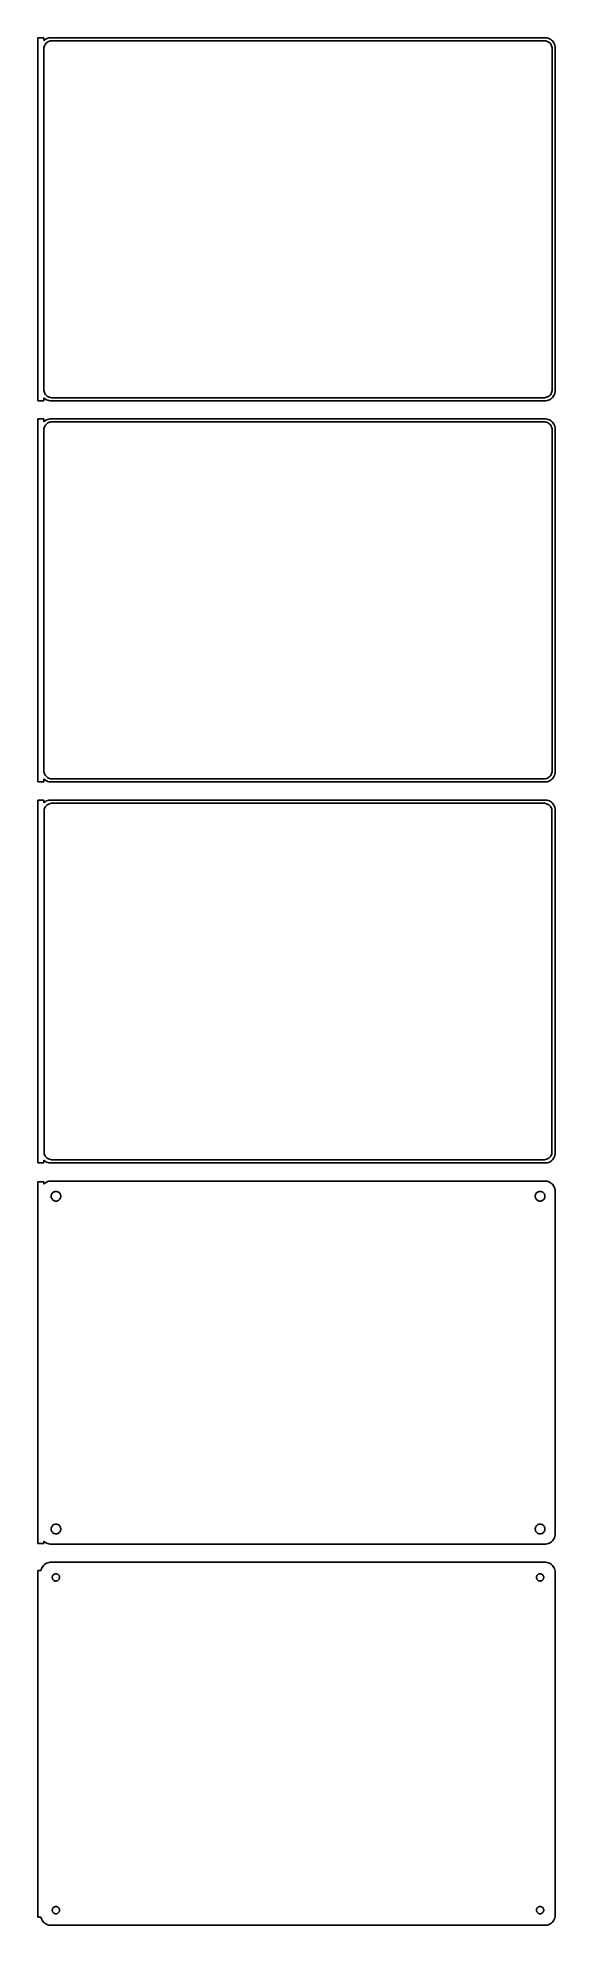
# Model space of a CAD drawing. Header units: metres. Extents: x -129 to 128, y 666 to 1602.
import ezdxf

# ---------------------------------------------------------------- set-up
doc = ezdxf.new("R2010")
doc.units = ezdxf.units.M

msp = doc.modelspace()

# ---------------------------------------------------------------- linework, layer by layer
for p, q in [((-126, 1601.99), (-129, 1601.99)), ((-129, 1601.99), (-129, 1422.01)), ((-126, 1600.56), (-126, 1601.99)), ((-125.687, 1600.85), (-126, 1600.56)), ((-125.179, 1601.22), (-125.687, 1600.85)), ((-124.629, 1601.52), (-125.179, 1601.22)), ((-124.045, 1601.76), (-124.629, 1601.52)), ((-123.437, 1601.91), (-124.045, 1601.76)), ((-122.814, 1601.99), (-123.437, 1601.91)), ((122.814, 1601.99), (-122.814, 1601.99)), ((123.437, 1601.91), (122.814, 1601.99)), ((124.045, 1601.76), (123.437, 1601.91)), ((124.629, 1601.52), (124.045, 1601.76)), ((125.179, 1601.22), (124.629, 1601.52)), ((125.687, 1600.85), (125.179, 1601.22)), ((126.145, 1600.42), (125.687, 1600.85)), ((-126, 1596.5), (-125.968, 1597)), ((-126, 1427.5), (-126, 1596.5)), ((-125.968, 1597), (-125.874, 1597.49)), ((-125.874, 1597.49), (-125.719, 1597.97)), ((-125.719, 1597.97), (-125.505, 1598.43)), ((-125.505, 1598.43), (-125.236, 1598.85)), ((-125.236, 1598.85), (-124.916, 1599.24)), ((-124.916, 1599.24), (-124.55, 1599.58)), ((-124.55, 1599.58), (-124.143, 1599.88)), ((-124.143, 1599.88), (-123.703, 1600.12)), ((-123.703, 1600.12), (-123.236, 1600.3)), ((-123.236, 1600.3), (-122.75, 1600.43)), ((-122.75, 1600.43), (-122.251, 1600.49)), ((-122.251, 1600.49), (122.251, 1600.49)), ((122.251, 1600.49), (122.75, 1600.43)), ((122.75, 1600.43), (123.236, 1600.3)), ((123.236, 1600.3), (123.703, 1600.12)), ((123.703, 1600.12), (124.143, 1599.88)), ((124.143, 1599.88), (124.55, 1599.58)), ((124.55, 1599.58), (124.916, 1599.24)), ((124.916, 1599.24), (125.236, 1598.85)), ((125.236, 1598.85), (125.505, 1598.43)), ((125.505, 1598.43), (125.719, 1597.97)), ((125.719, 1597.97), (125.874, 1597.49)), ((125.874, 1597.49), (125.968, 1597)), ((125.968, 1597), (126, 1596.5)), ((126, 1596.5), (126, 1427.5)), ((126.545, 1599.94), (126.145, 1600.42)), ((126.882, 1599.41), (126.545, 1599.94)), ((127.149, 1598.84), (126.882, 1599.41)), ((127.343, 1598.24), (127.149, 1598.84)), ((127.461, 1597.63), (127.343, 1598.24)), ((127.5, 1597), (127.461, 1597.63)), ((127.5, 1427), (127.5, 1597)), ((-125.968, 1427), (-126, 1427.5)), ((-126, 1423.44), (-125.687, 1423.15)), ((-126, 1422.01), (-126, 1423.44)), ((-125.874, 1426.51), (-125.968, 1427)), ((-125.719, 1426.03), (-125.874, 1426.51)), ((-125.505, 1425.57), (-125.719, 1426.03)), ((-125.687, 1423.15), (-125.179, 1422.78)), ((-125.236, 1425.15), (-125.505, 1425.57)), ((-124.916, 1424.76), (-125.236, 1425.15)), ((-125.179, 1422.78), (-124.629, 1422.48)), ((-124.55, 1424.42), (-124.916, 1424.76)), ((-124.143, 1424.12), (-124.55, 1424.42)), ((-123.703, 1423.88), (-124.143, 1424.12)), ((-123.236, 1423.7), (-123.703, 1423.88)), ((-122.75, 1423.57), (-123.236, 1423.7)), ((-122.251, 1423.51), (-122.75, 1423.57)), ((122.251, 1423.51), (-122.251, 1423.51)), ((122.75, 1423.57), (122.251, 1423.51)), ((123.236, 1423.7), (122.75, 1423.57)), ((123.703, 1423.88), (123.236, 1423.7)), ((124.143, 1424.12), (123.703, 1423.88)), ((124.55, 1424.42), (124.143, 1424.12)), ((124.916, 1424.76), (124.55, 1424.42)), ((124.629, 1422.48), (125.179, 1422.78)), ((125.236, 1425.15), (124.916, 1424.76)), ((125.179, 1422.78), (125.687, 1423.15)), ((125.505, 1425.57), (125.236, 1425.15)), ((125.719, 1426.03), (125.505, 1425.57)), ((125.687, 1423.15), (126.145, 1423.58)), ((125.874, 1426.51), (125.719, 1426.03)), ((125.968, 1427), (125.874, 1426.51)), ((126, 1427.5), (125.968, 1427)), ((126.145, 1423.58), (126.545, 1424.06)), ((126.545, 1424.06), (126.882, 1424.59)), ((126.882, 1424.59), (127.149, 1425.16)), ((127.149, 1425.16), (127.343, 1425.76)), ((127.343, 1425.76), (127.461, 1426.37)), ((127.461, 1426.37), (127.5, 1427)), ((-129, 1422.01), (-126, 1422.01)), ((-124.629, 1422.48), (-124.045, 1422.24)), ((-124.045, 1422.24), (-123.437, 1422.09)), ((-123.437, 1422.09), (-122.814, 1422.01)), ((-122.814, 1422.01), (122.814, 1422.01)), ((122.814, 1422.01), (123.437, 1422.09)), ((123.437, 1422.09), (124.045, 1422.24)), ((124.045, 1422.24), (124.629, 1422.48)), ((-126, 1412.99), (-129, 1412.99)), ((-129, 1412.99), (-129, 1233.01)), ((-126, 1411.56), (-126, 1412.99)), ((-125.687, 1411.85), (-126, 1411.56)), ((-126, 1407.5), (-125.968, 1408)), ((-126, 1238.5), (-126, 1407.5)), ((-125.968, 1408), (-125.874, 1408.49)), ((-125.874, 1408.49), (-125.719, 1408.97)), ((-125.719, 1408.97), (-125.505, 1409.43)), ((-125.179, 1412.22), (-125.687, 1411.85)), ((-125.505, 1409.43), (-125.236, 1409.85)), ((-125.236, 1409.85), (-124.916, 1410.24)), ((-124.629, 1412.52), (-125.179, 1412.22)), ((-124.916, 1410.24), (-124.55, 1410.58)), ((-124.045, 1412.76), (-124.629, 1412.52)), ((-124.55, 1410.58), (-124.143, 1410.88)), ((-124.143, 1410.88), (-123.703, 1411.12)), ((-123.437, 1412.91), (-124.045, 1412.76)), ((-123.703, 1411.12), (-123.236, 1411.3)), ((-122.814, 1412.99), (-123.437, 1412.91)), ((-123.236, 1411.3), (-122.75, 1411.43)), ((122.814, 1412.99), (-122.814, 1412.99)), ((-122.75, 1411.43), (-122.251, 1411.49)), ((-122.251, 1411.49), (122.251, 1411.49)), ((122.251, 1411.49), (122.75, 1411.43)), ((122.75, 1411.43), (123.236, 1411.3)), ((123.437, 1412.91), (122.814, 1412.99)), ((123.236, 1411.3), (123.703, 1411.12)), ((124.045, 1412.76), (123.437, 1412.91)), ((123.703, 1411.12), (124.143, 1410.88)), ((124.629, 1412.52), (124.045, 1412.76)), ((124.143, 1410.88), (124.55, 1410.58)), ((124.55, 1410.58), (124.916, 1410.24)), ((125.179, 1412.22), (124.629, 1412.52)), ((124.916, 1410.24), (125.236, 1409.85)), ((125.687, 1411.85), (125.179, 1412.22)), ((125.236, 1409.85), (125.505, 1409.43)), ((125.505, 1409.43), (125.719, 1408.97)), ((126.145, 1411.42), (125.687, 1411.85)), ((125.719, 1408.97), (125.874, 1408.49)), ((125.874, 1408.49), (125.968, 1408)), ((125.968, 1408), (126, 1407.5)), ((126, 1407.5), (126, 1238.5)), ((126.545, 1410.94), (126.145, 1411.42)), ((126.882, 1410.41), (126.545, 1410.94)), ((127.149, 1409.84), (126.882, 1410.41)), ((127.343, 1409.24), (127.149, 1409.84)), ((127.461, 1408.63), (127.343, 1409.24)), ((127.5, 1408), (127.461, 1408.63)), ((127.5, 1238), (127.5, 1408)), ((-125.968, 1238), (-126, 1238.5)), ((-125.874, 1237.51), (-125.968, 1238)), ((-125.719, 1237.03), (-125.874, 1237.51)), ((-125.505, 1236.57), (-125.719, 1237.03)), ((-125.236, 1236.15), (-125.505, 1236.57)), ((-124.916, 1235.76), (-125.236, 1236.15)), ((-124.55, 1235.42), (-124.916, 1235.76)), ((124.916, 1235.76), (124.55, 1235.42)), ((125.236, 1236.15), (124.916, 1235.76)), ((125.505, 1236.57), (125.236, 1236.15)), ((125.719, 1237.03), (125.505, 1236.57)), ((125.874, 1237.51), (125.719, 1237.03)), ((125.968, 1238), (125.874, 1237.51)), ((126, 1238.5), (125.968, 1238)), ((126.545, 1235.06), (126.882, 1235.59)), ((126.882, 1235.59), (127.149, 1236.16)), ((127.149, 1236.16), (127.343, 1236.76)), ((127.343, 1236.76), (127.461, 1237.37)), ((127.461, 1237.37), (127.5, 1238)), ((-129, 1233.01), (-126, 1233.01)), ((-126, 1234.44), (-125.687, 1234.15)), ((-126, 1233.01), (-126, 1234.44)), ((-125.687, 1234.15), (-125.179, 1233.78)), ((-125.179, 1233.78), (-124.629, 1233.48)), ((-124.629, 1233.48), (-124.045, 1233.24)), ((-124.143, 1235.12), (-124.55, 1235.42)), ((-123.703, 1234.88), (-124.143, 1235.12)), ((-124.045, 1233.24), (-123.437, 1233.09)), ((-123.236, 1234.7), (-123.703, 1234.88)), ((-123.437, 1233.09), (-122.814, 1233.01)), ((-122.75, 1234.57), (-123.236, 1234.7)), ((-122.814, 1233.01), (122.814, 1233.01)), ((-122.251, 1234.51), (-122.75, 1234.57)), ((122.251, 1234.51), (-122.251, 1234.51)), ((122.75, 1234.57), (122.251, 1234.51)), ((123.236, 1234.7), (122.75, 1234.57)), ((122.814, 1233.01), (123.437, 1233.09)), ((123.703, 1234.88), (123.236, 1234.7)), ((123.437, 1233.09), (124.045, 1233.24)), ((124.143, 1235.12), (123.703, 1234.88)), ((124.045, 1233.24), (124.629, 1233.48)), ((124.55, 1235.42), (124.143, 1235.12)), ((124.629, 1233.48), (125.179, 1233.78)), ((125.179, 1233.78), (125.687, 1234.15)), ((125.687, 1234.15), (126.145, 1234.58)), ((126.145, 1234.58), (126.545, 1235.06)), ((-126, 1223.99), (-129, 1223.99)), ((-129, 1223.99), (-129, 1044.01)), ((-126, 1222.56), (-126, 1223.99)), ((-125.687, 1222.85), (-126, 1222.56)), ((-125.873, 1218.5), (-125.842, 1218.99)), ((-125.873, 1049.5), (-125.873, 1218.5)), ((-125.842, 1218.99), (-125.751, 1219.46)), ((-125.751, 1219.46), (-125.601, 1219.93)), ((-125.179, 1223.22), (-125.687, 1222.85)), ((-125.601, 1219.93), (-125.394, 1220.37)), ((-125.394, 1220.37), (-125.133, 1220.78)), ((-124.629, 1223.52), (-125.179, 1223.22)), ((-125.133, 1220.78), (-124.823, 1221.15)), ((-124.823, 1221.15), (-124.469, 1221.48)), ((-124.045, 1223.76), (-124.629, 1223.52)), ((-124.469, 1221.48), (-124.075, 1221.77)), ((-124.075, 1221.77), (-123.649, 1222)), ((-123.437, 1223.91), (-124.045, 1223.76)), ((-123.649, 1222), (-123.197, 1222.18)), ((-122.814, 1223.99), (-123.437, 1223.91)), ((-123.197, 1222.18), (-122.726, 1222.3)), ((122.814, 1223.99), (-122.814, 1223.99)), ((-122.726, 1222.3), (-122.243, 1222.36)), ((-122.243, 1222.36), (122.243, 1222.36)), ((122.243, 1222.36), (122.726, 1222.3)), ((122.726, 1222.3), (123.197, 1222.18)), ((123.437, 1223.91), (122.814, 1223.99)), ((123.197, 1222.18), (123.649, 1222)), ((124.045, 1223.76), (123.437, 1223.91)), ((123.649, 1222), (124.075, 1221.77)), ((124.629, 1223.52), (124.045, 1223.76)), ((124.075, 1221.77), (124.469, 1221.48)), ((124.469, 1221.48), (124.823, 1221.15)), ((125.179, 1223.22), (124.629, 1223.52)), ((124.823, 1221.15), (125.133, 1220.78)), ((125.133, 1220.78), (125.394, 1220.37)), ((125.687, 1222.85), (125.179, 1223.22)), ((125.394, 1220.37), (125.601, 1219.93)), ((125.601, 1219.93), (125.751, 1219.46)), ((126.145, 1222.42), (125.687, 1222.85)), ((125.751, 1219.46), (125.842, 1218.99)), ((125.842, 1218.99), (125.873, 1218.5)), ((125.873, 1218.5), (125.873, 1049.5)), ((126.545, 1221.94), (126.145, 1222.42)), ((126.882, 1221.41), (126.545, 1221.94)), ((127.149, 1220.84), (126.882, 1221.41)), ((127.343, 1220.24), (127.149, 1220.84)), ((127.461, 1219.63), (127.343, 1220.24)), ((127.5, 1219), (127.461, 1219.63)), ((127.5, 1049), (127.5, 1219)), ((-125.842, 1049.01), (-125.873, 1049.5)), ((-125.751, 1048.54), (-125.842, 1049.01)), ((-125.601, 1048.07), (-125.751, 1048.54)), ((125.751, 1048.54), (125.601, 1048.07)), ((125.842, 1049.01), (125.751, 1048.54)), ((125.873, 1049.5), (125.842, 1049.01)), ((127.343, 1047.76), (127.461, 1048.37)), ((127.461, 1048.37), (127.5, 1049)), ((-129, 1044.01), (-126, 1044.01)), ((-126, 1045.44), (-125.687, 1045.15)), ((-126, 1044.01), (-126, 1045.44)), ((-125.687, 1045.15), (-125.179, 1044.78)), ((-125.394, 1047.63), (-125.601, 1048.07)), ((-125.133, 1047.22), (-125.394, 1047.63)), ((-125.179, 1044.78), (-124.629, 1044.48)), ((-124.823, 1046.85), (-125.133, 1047.22)), ((-124.469, 1046.52), (-124.823, 1046.85)), ((-124.629, 1044.48), (-124.045, 1044.24)), ((-124.075, 1046.23), (-124.469, 1046.52)), ((-123.649, 1046), (-124.075, 1046.23)), ((-124.045, 1044.24), (-123.437, 1044.09)), ((-123.197, 1045.82), (-123.649, 1046)), ((-123.437, 1044.09), (-122.814, 1044.01)), ((-122.726, 1045.7), (-123.197, 1045.82)), ((-122.814, 1044.01), (122.814, 1044.01)), ((-122.243, 1045.64), (-122.726, 1045.7)), ((122.243, 1045.64), (-122.243, 1045.64)), ((122.726, 1045.7), (122.243, 1045.64)), ((123.197, 1045.82), (122.726, 1045.7)), ((122.814, 1044.01), (123.437, 1044.09)), ((123.649, 1046), (123.197, 1045.82)), ((123.437, 1044.09), (124.045, 1044.24)), ((124.075, 1046.23), (123.649, 1046)), ((124.045, 1044.24), (124.629, 1044.48)), ((124.469, 1046.52), (124.075, 1046.23)), ((124.823, 1046.85), (124.469, 1046.52)), ((124.629, 1044.48), (125.179, 1044.78)), ((125.133, 1047.22), (124.823, 1046.85)), ((125.394, 1047.63), (125.133, 1047.22)), ((125.179, 1044.78), (125.687, 1045.15)), ((125.601, 1048.07), (125.394, 1047.63)), ((125.687, 1045.15), (126.145, 1045.58)), ((126.145, 1045.58), (126.545, 1046.06)), ((126.545, 1046.06), (126.882, 1046.59)), ((126.882, 1046.59), (127.149, 1047.16)), ((127.149, 1047.16), (127.343, 1047.76)), ((-126, 1034.61), (-129, 1034.61)), ((-129, 1034.61), (-129, 855.385)), ((-126, 1033.56), (-126, 1034.61)), ((-125.687, 1033.85), (-126, 1033.56)), ((-125.179, 1034.22), (-125.687, 1033.85)), ((-124.629, 1034.52), (-125.179, 1034.22)), ((-124.045, 1034.76), (-124.629, 1034.52)), ((-123.437, 1034.91), (-124.045, 1034.76)), ((-122.814, 1034.99), (-123.437, 1034.91)), ((122.814, 1034.99), (-122.814, 1034.99)), ((-121.286, 1029.53), (-121.022, 1029.67)), ((-121.022, 1029.67), (-120.742, 1029.78)), ((-120.742, 1029.78), (-120.45, 1029.86)), ((-120.45, 1029.86), (-120.151, 1029.9)), ((-120.151, 1029.9), (-119.849, 1029.9)), ((-119.849, 1029.9), (-119.55, 1029.86)), ((-119.55, 1029.86), (-119.258, 1029.78)), ((-119.258, 1029.78), (-118.978, 1029.67)), ((-118.978, 1029.67), (-118.714, 1029.53)), ((118.714, 1029.53), (118.978, 1029.67)), ((118.978, 1029.67), (119.258, 1029.78)), ((119.258, 1029.78), (119.55, 1029.86)), ((119.55, 1029.86), (119.849, 1029.9)), ((119.849, 1029.9), (120.151, 1029.9)), ((120.151, 1029.9), (120.45, 1029.86)), ((120.45, 1029.86), (120.742, 1029.78)), ((120.742, 1029.78), (121.022, 1029.67)), ((121.022, 1029.67), (121.286, 1029.53)), ((123.437, 1034.91), (122.814, 1034.99)), ((124.045, 1034.76), (123.437, 1034.91)), ((124.629, 1034.52), (124.045, 1034.76)), ((125.179, 1034.22), (124.629, 1034.52)), ((125.687, 1033.85), (125.179, 1034.22)), ((126.145, 1033.42), (125.687, 1033.85)), ((126.545, 1032.94), (126.145, 1033.42)), ((126.882, 1032.41), (126.545, 1032.94)), ((127.149, 1031.84), (126.882, 1032.41)), ((127.343, 1031.24), (127.149, 1031.84)), ((127.461, 1030.63), (127.343, 1031.24)), ((127.5, 1030), (127.461, 1030.63)), ((127.5, 860), (127.5, 1030)), ((-122.4, 1027.5), (-122.381, 1027.8)), ((-122.381, 1027.2), (-122.4, 1027.5)), ((-122.381, 1027.8), (-122.325, 1028.1)), ((-122.325, 1026.9), (-122.381, 1027.2)), ((-122.325, 1028.1), (-122.231, 1028.38)), ((-122.231, 1026.62), (-122.325, 1026.9)), ((-122.231, 1028.38), (-122.103, 1028.66)), ((-122.103, 1026.34), (-122.231, 1026.62)), ((-122.103, 1028.66), (-121.942, 1028.91)), ((-121.942, 1026.09), (-122.103, 1026.34)), ((-121.942, 1028.91), (-121.75, 1029.14)), ((-121.75, 1025.86), (-121.942, 1026.09)), ((-121.75, 1029.14), (-121.53, 1029.35)), ((-121.53, 1025.65), (-121.75, 1025.86)), ((-121.53, 1029.35), (-121.286, 1029.53)), ((-121.286, 1025.47), (-121.53, 1025.65)), ((-121.022, 1025.33), (-121.286, 1025.47)), ((-120.742, 1025.22), (-121.022, 1025.33)), ((-120.45, 1025.14), (-120.742, 1025.22)), ((-120.151, 1025.1), (-120.45, 1025.14)), ((-119.849, 1025.1), (-120.151, 1025.1)), ((-119.55, 1025.14), (-119.849, 1025.1)), ((-119.258, 1025.22), (-119.55, 1025.14)), ((-118.978, 1025.33), (-119.258, 1025.22)), ((-118.714, 1025.47), (-118.978, 1025.33)), ((-118.714, 1029.53), (-118.47, 1029.35)), ((-118.47, 1025.65), (-118.714, 1025.47)), ((-118.47, 1029.35), (-118.25, 1029.14)), ((-118.25, 1025.86), (-118.47, 1025.65)), ((-118.25, 1029.14), (-118.058, 1028.91)), ((-118.058, 1026.09), (-118.25, 1025.86)), ((-118.058, 1028.91), (-117.897, 1028.66)), ((-117.897, 1026.34), (-118.058, 1026.09)), ((-117.897, 1028.66), (-117.769, 1028.38)), ((-117.769, 1026.62), (-117.897, 1026.34)), ((-117.769, 1028.38), (-117.675, 1028.1)), ((-117.675, 1026.9), (-117.769, 1026.62)), ((-117.675, 1028.1), (-117.619, 1027.8)), ((-117.619, 1027.2), (-117.675, 1026.9)), ((-117.619, 1027.8), (-117.6, 1027.5)), ((-117.6, 1027.5), (-117.619, 1027.2)), ((117.6, 1027.5), (117.619, 1027.8)), ((117.619, 1027.2), (117.6, 1027.5)), ((117.619, 1027.8), (117.675, 1028.1)), ((117.675, 1026.9), (117.619, 1027.2)), ((117.675, 1028.1), (117.769, 1028.38)), ((117.769, 1026.62), (117.675, 1026.9)), ((117.769, 1028.38), (117.897, 1028.66)), ((117.897, 1026.34), (117.769, 1026.62)), ((117.897, 1028.66), (118.058, 1028.91)), ((118.058, 1026.09), (117.897, 1026.34)), ((118.058, 1028.91), (118.25, 1029.14)), ((118.25, 1025.86), (118.058, 1026.09)), ((118.25, 1029.14), (118.47, 1029.35)), ((118.47, 1025.65), (118.25, 1025.86)), ((118.47, 1029.35), (118.714, 1029.53)), ((118.714, 1025.47), (118.47, 1025.65)), ((118.978, 1025.33), (118.714, 1025.47)), ((119.258, 1025.22), (118.978, 1025.33)), ((119.55, 1025.14), (119.258, 1025.22)), ((119.849, 1025.1), (119.55, 1025.14)), ((120.151, 1025.1), (119.849, 1025.1)), ((120.45, 1025.14), (120.151, 1025.1)), ((120.742, 1025.22), (120.45, 1025.14)), ((121.022, 1025.33), (120.742, 1025.22)), ((121.286, 1025.47), (121.022, 1025.33)), ((121.286, 1029.53), (121.53, 1029.35)), ((121.53, 1025.65), (121.286, 1025.47)), ((121.53, 1029.35), (121.75, 1029.14)), ((121.75, 1025.86), (121.53, 1025.65)), ((121.75, 1029.14), (121.942, 1028.91)), ((121.942, 1026.09), (121.75, 1025.86)), ((121.942, 1028.91), (122.103, 1028.66)), ((122.103, 1026.34), (121.942, 1026.09)), ((122.103, 1028.66), (122.231, 1028.38)), ((122.231, 1026.62), (122.103, 1026.34)), ((122.231, 1028.38), (122.325, 1028.1)), ((122.325, 1026.9), (122.231, 1026.62)), ((122.325, 1028.1), (122.381, 1027.8)), ((122.381, 1027.2), (122.325, 1026.9)), ((122.381, 1027.8), (122.4, 1027.5)), ((122.4, 1027.5), (122.381, 1027.2)), ((-122.4, 862.5), (-122.381, 862.801)), ((-122.381, 862.199), (-122.4, 862.5)), ((-122.381, 862.801), (-122.325, 863.097)), ((-122.325, 861.903), (-122.381, 862.199)), ((-122.325, 863.097), (-122.231, 863.383)), ((-122.231, 861.617), (-122.325, 861.903)), ((-122.231, 863.383), (-122.103, 863.656)), ((-122.103, 861.344), (-122.231, 861.617)), ((-122.103, 863.656), (-121.942, 863.911)), ((-121.942, 861.089), (-122.103, 861.344)), ((-121.942, 863.911), (-121.75, 864.143)), ((-121.75, 864.143), (-121.53, 864.349)), ((-121.53, 864.349), (-121.286, 864.526)), ((-121.286, 864.526), (-121.022, 864.672)), ((-121.022, 864.672), (-120.742, 864.783)), ((-120.742, 864.783), (-120.45, 864.857)), ((-120.45, 864.857), (-120.151, 864.895)), ((-120.151, 864.895), (-119.849, 864.895)), ((-119.849, 864.895), (-119.55, 864.857)), ((-119.55, 864.857), (-119.258, 864.783)), ((-119.258, 864.783), (-118.978, 864.672)), ((-118.978, 864.672), (-118.714, 864.526)), ((-118.714, 864.526), (-118.47, 864.349)), ((-118.47, 864.349), (-118.25, 864.143)), ((-118.25, 864.143), (-118.058, 863.911)), ((-118.058, 863.911), (-117.897, 863.656)), ((-117.897, 861.344), (-118.058, 861.089)), ((-117.897, 863.656), (-117.769, 863.383)), ((-117.769, 861.617), (-117.897, 861.344)), ((-117.769, 863.383), (-117.675, 863.097)), ((-117.675, 861.903), (-117.769, 861.617)), ((-117.675, 863.097), (-117.619, 862.801)), ((-117.619, 862.199), (-117.675, 861.903)), ((-117.619, 862.801), (-117.6, 862.5)), ((-117.6, 862.5), (-117.619, 862.199)), ((117.6, 862.5), (117.619, 862.801)), ((117.619, 862.199), (117.6, 862.5)), ((117.619, 862.801), (117.675, 863.097)), ((117.675, 861.903), (117.619, 862.199)), ((117.675, 863.097), (117.769, 863.383)), ((117.769, 861.617), (117.675, 861.903)), ((117.769, 863.383), (117.897, 863.656)), ((117.897, 861.344), (117.769, 861.617)), ((117.897, 863.656), (118.058, 863.911)), ((118.058, 861.089), (117.897, 861.344)), ((118.058, 863.911), (118.25, 864.143)), ((118.25, 864.143), (118.47, 864.349)), ((118.47, 864.349), (118.714, 864.526)), ((118.714, 864.526), (118.978, 864.672)), ((118.978, 864.672), (119.258, 864.783)), ((119.258, 864.783), (119.55, 864.857)), ((119.55, 864.857), (119.849, 864.895)), ((119.849, 864.895), (120.151, 864.895)), ((120.151, 864.895), (120.45, 864.857)), ((120.45, 864.857), (120.742, 864.783)), ((120.742, 864.783), (121.022, 864.672)), ((121.022, 864.672), (121.286, 864.526)), ((121.286, 864.526), (121.53, 864.349)), ((121.53, 864.349), (121.75, 864.143)), ((121.75, 864.143), (121.942, 863.911)), ((121.942, 863.911), (122.103, 863.656)), ((122.103, 861.344), (121.942, 861.089)), ((122.103, 863.656), (122.231, 863.383)), ((122.231, 861.617), (122.103, 861.344)), ((122.231, 863.383), (122.325, 863.097)), ((122.325, 861.903), (122.231, 861.617)), ((122.325, 863.097), (122.381, 862.801)), ((122.381, 862.199), (122.325, 861.903)), ((122.381, 862.801), (122.4, 862.5)), ((122.4, 862.5), (122.381, 862.199)), ((-129, 855.385), (-126, 855.385)), ((-126, 855.385), (-126, 856.441)), ((-126, 856.441), (-125.687, 856.147)), ((-125.687, 856.147), (-125.179, 855.778)), ((-125.179, 855.778), (-124.629, 855.476)), ((-124.629, 855.476), (-124.045, 855.245)), ((-124.045, 855.245), (-123.437, 855.089)), ((-123.437, 855.089), (-122.814, 855.01)), ((-122.814, 855.01), (122.814, 855.01)), ((-121.75, 860.857), (-121.942, 861.089)), ((-121.53, 860.651), (-121.75, 860.857)), ((-121.286, 860.474), (-121.53, 860.651)), ((-121.022, 860.328), (-121.286, 860.474)), ((-120.742, 860.217), (-121.022, 860.328)), ((-120.45, 860.143), (-120.742, 860.217)), ((-120.151, 860.105), (-120.45, 860.143)), ((-119.849, 860.105), (-120.151, 860.105)), ((-119.55, 860.143), (-119.849, 860.105)), ((-119.258, 860.217), (-119.55, 860.143)), ((-118.978, 860.328), (-119.258, 860.217)), ((-118.714, 860.474), (-118.978, 860.328)), ((-118.47, 860.651), (-118.714, 860.474)), ((-118.25, 860.857), (-118.47, 860.651)), ((-118.058, 861.089), (-118.25, 860.857)), ((118.25, 860.857), (118.058, 861.089)), ((118.47, 860.651), (118.25, 860.857)), ((118.714, 860.474), (118.47, 860.651)), ((118.978, 860.328), (118.714, 860.474)), ((119.258, 860.217), (118.978, 860.328)), ((119.55, 860.143), (119.258, 860.217)), ((119.849, 860.105), (119.55, 860.143)), ((120.151, 860.105), (119.849, 860.105)), ((120.45, 860.143), (120.151, 860.105)), ((120.742, 860.217), (120.45, 860.143)), ((121.022, 860.328), (120.742, 860.217)), ((121.286, 860.474), (121.022, 860.328)), ((121.53, 860.651), (121.286, 860.474)), ((121.75, 860.857), (121.53, 860.651)), ((121.942, 861.089), (121.75, 860.857)), ((122.814, 855.01), (123.437, 855.089)), ((123.437, 855.089), (124.045, 855.245)), ((124.045, 855.245), (124.629, 855.476)), ((124.629, 855.476), (125.179, 855.778)), ((125.179, 855.778), (125.687, 856.147)), ((125.687, 856.147), (126.145, 856.577)), ((126.145, 856.577), (126.545, 857.061)), ((126.545, 857.061), (126.882, 857.591)), ((126.882, 857.591), (127.149, 858.159)), ((127.149, 858.159), (127.343, 858.757)), ((127.343, 858.757), (127.461, 859.373)), ((127.461, 859.373), (127.5, 860)), ((-127.149, 842.841), (-127.343, 842.243)), ((-126.882, 843.409), (-127.149, 842.841)), ((-126.545, 843.939), (-126.882, 843.409)), ((-126.145, 844.423), (-126.545, 843.939)), ((-125.687, 844.853), (-126.145, 844.423)), ((-125.179, 845.222), (-125.687, 844.853)), ((-124.629, 845.524), (-125.179, 845.222)), ((-124.045, 845.755), (-124.629, 845.524)), ((-123.437, 845.911), (-124.045, 845.755)), ((-122.814, 845.99), (-123.437, 845.911)), ((122.814, 845.99), (-122.814, 845.99)), ((123.437, 845.911), (122.814, 845.99)), ((124.045, 845.755), (123.437, 845.911)), ((124.629, 845.524), (124.045, 845.755)), ((125.179, 845.222), (124.629, 845.524)), ((125.687, 844.853), (125.179, 845.222)), ((126.145, 844.423), (125.687, 844.853)), ((126.545, 843.939), (126.145, 844.423)), ((126.882, 843.409), (126.545, 843.939)), ((127.149, 842.841), (126.882, 843.409)), ((127.343, 842.243), (127.149, 842.841)), ((-127.4, 841.944), (-129, 841.944)), ((-129, 841.944), (-129, 670.056)), ((-127.343, 842.243), (-127.4, 841.944)), ((-121.8, 838.5), (-121.786, 838.726)), ((-121.786, 838.274), (-121.8, 838.5)), ((-121.786, 838.726), (-121.743, 838.948)), ((-121.743, 838.052), (-121.786, 838.274)), ((-121.743, 838.948), (-121.674, 839.163)), ((-121.674, 837.837), (-121.743, 838.052)), ((-121.674, 839.163), (-121.577, 839.367)), ((-121.577, 837.633), (-121.674, 837.837)), ((-121.577, 839.367), (-121.456, 839.558)), ((-121.456, 837.442), (-121.577, 837.633)), ((-121.456, 839.558), (-121.312, 839.732)), ((-121.312, 837.268), (-121.456, 837.442)), ((-121.312, 839.732), (-121.147, 839.887)), ((-121.147, 837.113), (-121.312, 837.268)), ((-121.147, 839.887), (-120.964, 840.02)), ((-120.964, 836.98), (-121.147, 837.113)), ((-120.964, 840.02), (-120.766, 840.129)), ((-120.766, 836.871), (-120.964, 836.98)), ((-120.766, 840.129), (-120.556, 840.212)), ((-120.556, 836.788), (-120.766, 836.871)), ((-120.556, 840.212), (-120.337, 840.268)), ((-120.337, 836.732), (-120.556, 836.788)), ((-120.337, 840.268), (-120.113, 840.296)), ((-120.113, 836.704), (-120.337, 836.732)), ((-120.113, 840.296), (-119.887, 840.296)), ((-119.887, 836.704), (-120.113, 836.704)), ((-119.887, 840.296), (-119.663, 840.268)), ((-119.663, 836.732), (-119.887, 836.704)), ((-119.663, 840.268), (-119.444, 840.212)), ((-119.444, 836.788), (-119.663, 836.732)), ((-119.444, 840.212), (-119.234, 840.129)), ((-119.234, 836.871), (-119.444, 836.788)), ((-119.234, 840.129), (-119.036, 840.02)), ((-119.036, 836.98), (-119.234, 836.871)), ((-119.036, 840.02), (-118.853, 839.887)), ((-118.853, 837.113), (-119.036, 836.98)), ((-118.853, 839.887), (-118.688, 839.732)), ((-118.688, 837.268), (-118.853, 837.113)), ((-118.688, 839.732), (-118.544, 839.558)), ((-118.544, 837.442), (-118.688, 837.268)), ((-118.544, 839.558), (-118.423, 839.367)), ((-118.423, 837.633), (-118.544, 837.442)), ((-118.423, 839.367), (-118.326, 839.163)), ((-118.326, 837.837), (-118.423, 837.633)), ((-118.326, 839.163), (-118.257, 838.948)), ((-118.257, 838.052), (-118.326, 837.837)), ((-118.257, 838.948), (-118.214, 838.726)), ((-118.214, 838.274), (-118.257, 838.052)), ((-118.214, 838.726), (-118.2, 838.5)), ((-118.2, 838.5), (-118.214, 838.274)), ((118.2, 838.5), (118.214, 838.726)), ((118.214, 838.274), (118.2, 838.5)), ((118.214, 838.726), (118.257, 838.948)), ((118.257, 838.052), (118.214, 838.274)), ((118.257, 838.948), (118.326, 839.163)), ((118.326, 837.837), (118.257, 838.052)), ((118.326, 839.163), (118.423, 839.367)), ((118.423, 837.633), (118.326, 837.837)), ((118.423, 839.367), (118.544, 839.558)), ((118.544, 837.442), (118.423, 837.633)), ((118.544, 839.558), (118.688, 839.732)), ((118.688, 837.268), (118.544, 837.442)), ((118.688, 839.732), (118.853, 839.887)), ((118.853, 837.113), (118.688, 837.268)), ((118.853, 839.887), (119.036, 840.02)), ((119.036, 836.98), (118.853, 837.113)), ((119.036, 840.02), (119.234, 840.129)), ((119.234, 836.871), (119.036, 836.98)), ((119.234, 840.129), (119.444, 840.212)), ((119.444, 836.788), (119.234, 836.871)), ((119.444, 840.212), (119.663, 840.268)), ((119.663, 836.732), (119.444, 836.788)), ((119.663, 840.268), (119.887, 840.296)), ((119.887, 836.704), (119.663, 836.732)), ((119.887, 840.296), (120.113, 840.296)), ((120.113, 836.704), (119.887, 836.704)), ((120.113, 840.296), (120.337, 840.268)), ((120.337, 836.732), (120.113, 836.704)), ((120.337, 840.268), (120.556, 840.212)), ((120.556, 836.788), (120.337, 836.732)), ((120.556, 840.212), (120.766, 840.129)), ((120.766, 836.871), (120.556, 836.788)), ((120.766, 840.129), (120.964, 840.02)), ((120.964, 836.98), (120.766, 836.871)), ((120.964, 840.02), (121.147, 839.887)), ((121.147, 837.113), (120.964, 836.98)), ((121.147, 839.887), (121.312, 839.732)), ((121.312, 837.268), (121.147, 837.113)), ((121.312, 839.732), (121.456, 839.558)), ((121.456, 837.442), (121.312, 837.268)), ((121.456, 839.558), (121.577, 839.367)), ((121.577, 837.633), (121.456, 837.442)), ((121.577, 839.367), (121.674, 839.163)), ((121.674, 837.837), (121.577, 837.633)), ((121.674, 839.163), (121.743, 838.948)), ((121.743, 838.052), (121.674, 837.837)), ((121.743, 838.948), (121.786, 838.726)), ((121.786, 838.274), (121.743, 838.052)), ((121.786, 838.726), (121.8, 838.5)), ((121.8, 838.5), (121.786, 838.274)), ((127.461, 841.627), (127.343, 842.243)), ((127.5, 841), (127.461, 841.627)), ((127.5, 671), (127.5, 841)), ((-121.786, 673.726), (-121.743, 673.948)), ((-121.743, 673.948), (-121.674, 674.163)), ((-121.674, 674.163), (-121.577, 674.367)), ((-121.577, 674.367), (-121.456, 674.558)), ((-121.456, 674.558), (-121.312, 674.732)), ((-121.312, 674.732), (-121.147, 674.887)), ((-121.147, 674.887), (-120.964, 675.02)), ((-120.964, 675.02), (-120.766, 675.129)), ((-120.766, 675.129), (-120.556, 675.212)), ((-120.556, 675.212), (-120.337, 675.268)), ((-120.337, 675.268), (-120.113, 675.296)), ((-120.113, 675.296), (-119.887, 675.296)), ((-119.887, 675.296), (-119.663, 675.268)), ((-119.663, 675.268), (-119.444, 675.212)), ((-119.444, 675.212), (-119.234, 675.129)), ((-119.234, 675.129), (-119.036, 675.02)), ((-119.036, 675.02), (-118.853, 674.887)), ((-118.853, 674.887), (-118.688, 674.732)), ((-118.688, 674.732), (-118.544, 674.558)), ((-118.544, 674.558), (-118.423, 674.367)), ((-118.423, 674.367), (-118.326, 674.163)), ((-118.326, 674.163), (-118.257, 673.948)), ((-118.257, 673.948), (-118.214, 673.726)), ((118.214, 673.726), (118.257, 673.948)), ((118.257, 673.948), (118.326, 674.163)), ((118.326, 674.163), (118.423, 674.367)), ((118.423, 674.367), (118.544, 674.558)), ((118.544, 674.558), (118.688, 674.732)), ((118.688, 674.732), (118.853, 674.887)), ((118.853, 674.887), (119.036, 675.02)), ((119.036, 675.02), (119.234, 675.129)), ((119.234, 675.129), (119.444, 675.212)), ((119.444, 675.212), (119.663, 675.268)), ((119.663, 675.268), (119.887, 675.296)), ((119.887, 675.296), (120.113, 675.296)), ((120.113, 675.296), (120.337, 675.268)), ((120.337, 675.268), (120.556, 675.212)), ((120.556, 675.212), (120.766, 675.129)), ((120.766, 675.129), (120.964, 675.02)), ((120.964, 675.02), (121.147, 674.887)), ((121.147, 674.887), (121.312, 674.732)), ((121.312, 674.732), (121.456, 674.558)), ((121.456, 674.558), (121.577, 674.367)), ((121.577, 674.367), (121.674, 674.163)), ((121.674, 674.163), (121.743, 673.948)), ((121.743, 673.948), (121.786, 673.726)), ((-129, 670.056), (-127.4, 670.056)), ((-127.4, 670.056), (-127.343, 669.757)), ((-127.343, 669.757), (-127.149, 669.159)), ((-127.149, 669.159), (-126.882, 668.591)), ((-126.882, 668.591), (-126.545, 668.061)), ((-126.545, 668.061), (-126.145, 667.577)), ((-126.145, 667.577), (-125.687, 667.147)), ((-125.687, 667.147), (-125.179, 666.778)), ((-125.179, 666.778), (-124.629, 666.476)), ((-124.629, 666.476), (-124.045, 666.245)), ((-124.045, 666.245), (-123.437, 666.089)), ((-123.437, 666.089), (-122.814, 666.01)), ((-122.814, 666.01), (122.814, 666.01)), ((-121.8, 673.5), (-121.786, 673.726)), ((-121.786, 673.274), (-121.8, 673.5)), ((-121.743, 673.052), (-121.786, 673.274)), ((-121.674, 672.837), (-121.743, 673.052)), ((-121.577, 672.633), (-121.674, 672.837)), ((-121.456, 672.442), (-121.577, 672.633)), ((-121.312, 672.268), (-121.456, 672.442)), ((-121.147, 672.113), (-121.312, 672.268)), ((-120.964, 671.98), (-121.147, 672.113)), ((-120.766, 671.871), (-120.964, 671.98)), ((-120.556, 671.788), (-120.766, 671.871)), ((-120.337, 671.732), (-120.556, 671.788)), ((-120.113, 671.704), (-120.337, 671.732)), ((-119.887, 671.704), (-120.113, 671.704)), ((-119.663, 671.732), (-119.887, 671.704)), ((-119.444, 671.788), (-119.663, 671.732)), ((-119.234, 671.871), (-119.444, 671.788)), ((-119.036, 671.98), (-119.234, 671.871)), ((-118.853, 672.113), (-119.036, 671.98)), ((-118.688, 672.268), (-118.853, 672.113)), ((-118.544, 672.442), (-118.688, 672.268)), ((-118.423, 672.633), (-118.544, 672.442)), ((-118.326, 672.837), (-118.423, 672.633)), ((-118.257, 673.052), (-118.326, 672.837)), ((-118.214, 673.274), (-118.257, 673.052)), ((-118.214, 673.726), (-118.2, 673.5)), ((-118.2, 673.5), (-118.214, 673.274)), ((118.2, 673.5), (118.214, 673.726)), ((118.214, 673.274), (118.2, 673.5)), ((118.257, 673.052), (118.214, 673.274)), ((118.326, 672.837), (118.257, 673.052)), ((118.423, 672.633), (118.326, 672.837)), ((118.544, 672.442), (118.423, 672.633)), ((118.688, 672.268), (118.544, 672.442)), ((118.853, 672.113), (118.688, 672.268)), ((119.036, 671.98), (118.853, 672.113)), ((119.234, 671.871), (119.036, 671.98)), ((119.444, 671.788), (119.234, 671.871)), ((119.663, 671.732), (119.444, 671.788)), ((119.887, 671.704), (119.663, 671.732)), ((120.113, 671.704), (119.887, 671.704)), ((120.337, 671.732), (120.113, 671.704)), ((120.556, 671.788), (120.337, 671.732)), ((120.766, 671.871), (120.556, 671.788)), ((120.964, 671.98), (120.766, 671.871)), ((121.147, 672.113), (120.964, 671.98)), ((121.312, 672.268), (121.147, 672.113)), ((121.456, 672.442), (121.312, 672.268)), ((121.577, 672.633), (121.456, 672.442)), ((121.674, 672.837), (121.577, 672.633)), ((121.743, 673.052), (121.674, 672.837)), ((121.786, 673.274), (121.743, 673.052)), ((121.786, 673.726), (121.8, 673.5)), ((121.8, 673.5), (121.786, 673.274)), ((122.814, 666.01), (123.437, 666.089)), ((123.437, 666.089), (124.045, 666.245)), ((124.045, 666.245), (124.629, 666.476)), ((124.629, 666.476), (125.179, 666.778)), ((125.179, 666.778), (125.687, 667.147)), ((125.687, 667.147), (126.145, 667.577)), ((126.145, 667.577), (126.545, 668.061)), ((126.545, 668.061), (126.882, 668.591)), ((126.882, 668.591), (127.149, 669.159)), ((127.149, 669.159), (127.343, 669.757)), ((127.343, 669.757), (127.461, 670.373)), ((127.461, 670.373), (127.5, 671))]:
    msp.add_line(p, q)

doc.saveas('drawing.dxf')
